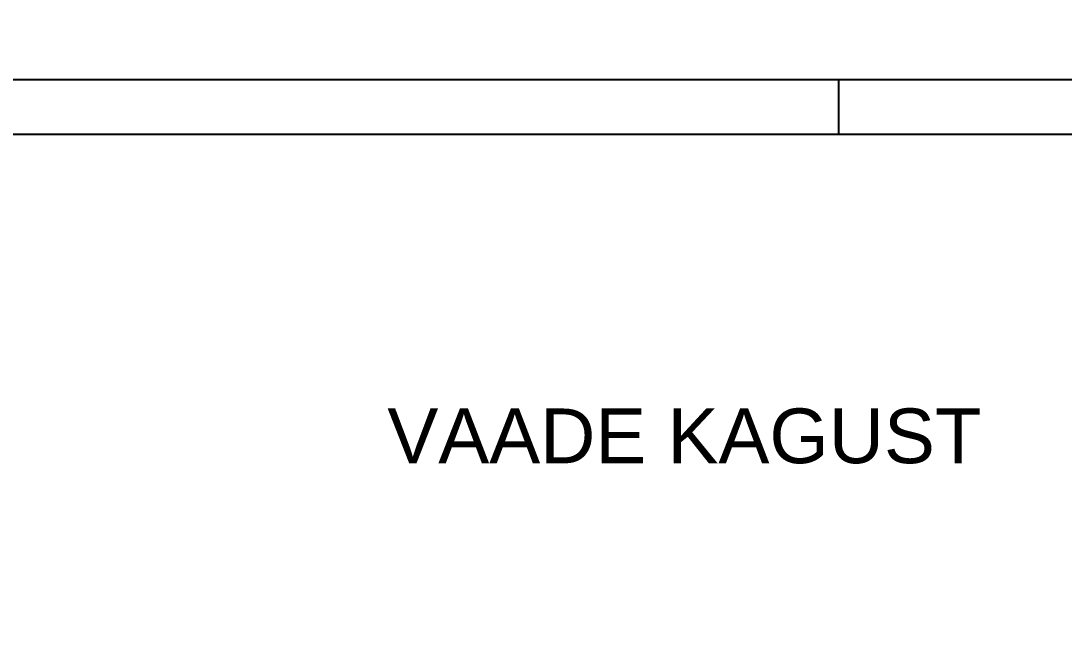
# Model space of a CAD drawing. Header units: millimetres. Extents: x 720925 to 840725318, y 793496 to 1061196.
# Drawn here: x 1040581 to 1059661, y 935231 to 946381 of the extents above; entities that cross this region are included whole.
import ezdxf
from ezdxf import colors
from ezdxf.entities.mleader import LeaderData, LeaderLine
from ezdxf.math import Vec2, Vec3

# ---------------------------------------------------------------- set-up
doc = ezdxf.new("R2010")
doc.units = ezdxf.units.MM
doc.layers.add('!ESP_Tekst', color=7, linetype='Continuous')
doc.layers.add('Raam', color=7, linetype='Continuous')
doc.layers.add('!ESP_Viited', color=7, linetype='Continuous', lineweight=0)
doc.layers.add('Plaan', color=7, linetype='Continuous', lineweight=9)
doc.styles.add('Annotative', font='malgunsl.ttf', dxfattribs={"height": 2})
doc.styles.get("Standard").update_dxf_attribs({"font": 'arial.ttf', "height": 2})

# ---------------------------------------------------------------- blocks, each defined once
blk = doc.blocks.new('A3-h')
for p, q in [((420, 297), (0, 297)), ((230, 292), (230, 297)), ((415, 292), (20, 292))]:
    blk.add_line(p, q)

msp = doc.modelspace()

# ---------------------------------------------------------------- block references
at = {"layer": 'Raam', "xscale": 200, "yscale": 200, "zscale": 200}
msp.add_blockref('A3-h', (1009540.9, 885906.5), dxfattribs=at)

# ---------------------------------------------------------------- texts
at = {"layer": 'Plaan', "insert": (1047283.9, 939299), "char_height": 1000, "width": 20502.037, "attachment_point": 1}
msp.add_mtext('VAADE{\\fArial|b0|i0|c186|p34; KAGUST}', dxfattribs=at)

# ---------------------------------------------------------------- leaders
at = {"layer": '!ESP_Tekst'}
ml = msp.add_multileader_mtext('Standard', dxfattribs=at)
ml.set_content('{\\fMalgun Gothic Semilight|b0|i0|c0|p34;TINGMÄRGID:}', color=256, style='Annotative')
ml.set_leader_properties()
ml.build(insert=Vec2(0, 0))
ml.multileader.update_dxf_attribs({"leader_type": 0, "has_dogleg": 0, "text_left_attachment_type": 5, "text_right_attachment_type": 5, "dogleg_length": 0.36, "arrow_head_size": 0, "scale": 150})
ctx = ml.context
ctx.base_point, ctx.scale, ctx.char_height, ctx.arrow_head_size, ctx.landing_gap_size, ctx.plane_origin = Vec3(787862.4, 936789.1), 150, 450, 0, 1.35, Vec3(790346.8, 935069.3)
ctx.left_attachment, ctx.right_attachment = 5, 5
notes = []
notes.append((ctx, [(1, (1, 1, 0), (791692.5, 936789.1), (-1, 0), 5.4, [(0, [(790695.4, 935231.4)], 0, [])])]))
ctx.mtext.insert, ctx.mtext.width, ctx.mtext.flow_direction = Vec3(787863.7, 937420.9), 168000.077, 5
ml = msp.add_multileader_mtext('Standard', dxfattribs=at)
ml.set_content('{\\fMalgun Gothic Semilight|b0|i0|c0|p34;MINERAALVILL}', color=256, style='Annotative')
ml.set_leader_properties()
ml.build(insert=Vec2(0, 0))
ml.multileader.update_dxf_attribs({"leader_type": 0, "has_dogleg": 0, "text_left_attachment_type": 5, "text_right_attachment_type": 5, "dogleg_length": 0.36, "arrow_head_size": 0, "scale": 150})
ctx = ml.context
ctx.base_point, ctx.scale, ctx.char_height, ctx.arrow_head_size, ctx.landing_gap_size, ctx.plane_origin = Vec3(790700.5, 935287), 150, 450, 0, 1.35, Vec3(790346.8, 935124.9)
ctx.left_attachment, ctx.right_attachment = 5, 5
notes.append((ctx, [(0, (1, 1, 0), (790695.1, 935287), (1, 0), 5.4, [(0, [(790695.4, 935287)], 0, [])])]))
ctx.mtext.insert, ctx.mtext.width, ctx.mtext.flow_direction = Vec3(790701.8, 935827), 168000.077, 5
at = {"layer": '!ESP_Viited'}
ml = msp.add_multileader_mtext('Standard', dxfattribs=at)
ml.set_content('{\\fMalgun Gothic Semilight|b0|i0|c0|p34;Turvasiiniga katuse käigutee}', color=256, style='Annotative')
ml.set_leader_properties()
ml.build(insert=Vec2(0, 0))
ml.multileader.update_dxf_attribs({"text_left_attachment_type": 5, "text_right_attachment_type": 5, "dogleg_length": 0, "arrow_head_size": 450, "scale": 150})
ctx = ml.context
ctx.base_point, ctx.scale, ctx.char_height, ctx.arrow_head_size, ctx.landing_gap_size, ctx.plane_origin = Vec3(824707.8, 945188.2), 150, 375, 450, 0, Vec3(820125.3, 943258.8)
ctx.left_attachment, ctx.right_attachment = 5, 5
notes.append((ctx, [(1, (1, 1, 0), (828980.7, 945188.2), (-1, 0), 0, [(0, [(829253.7, 943022.8)], 0, [])])]))
ctx.mtext.insert, ctx.mtext.width, ctx.mtext.defined_height, ctx.mtext.flow_direction = Vec3(824707.8, 946357), 5415.757, 6571, 5
for ctx, leaders in notes:
    for number, flags, end, landing, length, lines in leaders:
        leader = LeaderData()
        leader.index, (leader.has_last_leader_line, leader.has_dogleg_vector, leader.attachment_direction) = number, flags
        leader.last_leader_point, leader.dogleg_vector, leader.dogleg_length = Vec3(end), Vec3(landing), length
        for number, points, colour, breaks in lines:
            line = LeaderLine()
            line.index, line.vertices, line.color, line.breaks = number, Vec3.list(points), colors.encode_raw_color(colour), breaks
            leader.lines.append(line)
        ctx.leaders.append(leader)

doc.saveas('drawing.dxf')
